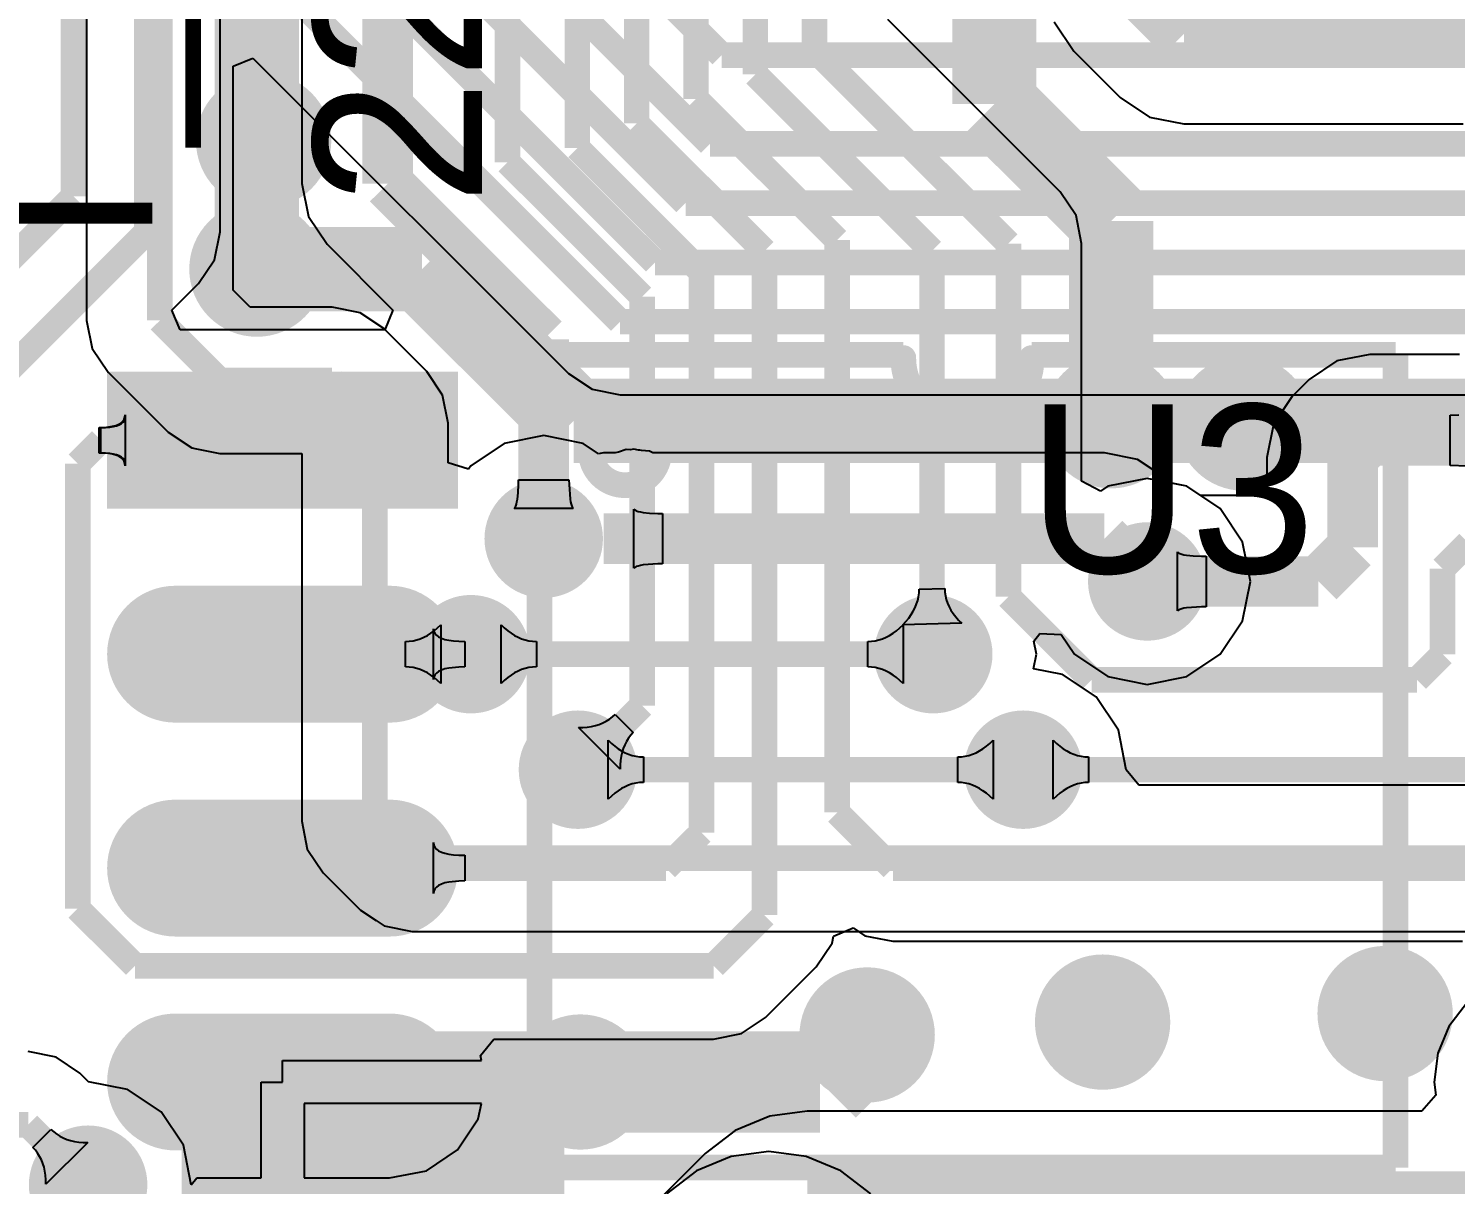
# Model space of a CAD drawing. Extents: x 72.1 to 112.7, y 45.7 to 113.8.
# Drawn here: x 87.11 to 95.58, y 72.01 to 78.87 of the extents above; entities that cross this region are included whole.
import ezdxf

# ---------------------------------------------------------------- set-up
doc = ezdxf.new("R2010")
doc.units = 0
doc.header["$MEASUREMENT"] = 0
for name, color, linetype in [('BOTTOMLAYER', 5, 'CONTINUOUS'), ('BOTTOMSOLDER', 6, 'CONTINUOUS'), ('MULTILAYER', 9, 'CONTINUOUS'), ('TOPLAYER', 1, 'CONTINUOUS'), ('TOPOVERLAY', 2, 'CONTINUOUS'), ('TOPPASTE', 8, 'CONTINUOUS'), ('TOPSOLDER', 216, 'CONTINUOUS')]:
    doc.layers.add(name, color=color, linetype=linetype)

msp = doc.modelspace()

# ---------------------------------------------------------------- linework, layer by layer
at = {"layer": 'BOTTOMLAYER'}
for p, q in [((87.457854, 80.377081), (87.457854, 77.1398)), ((88.326544, 78.649253), (88.443877, 78.697856)), ((88.443877, 78.697856), (90.316266, 76.825467)), ((88.326544, 77.319713), (88.326544, 78.649253)), ((88.427712, 77.218545), (88.326544, 77.319713)), ((87.457854, 77.1398), (87.490917, 76.973582)), ((88.914392, 77.218545), (88.427712, 77.218545)), ((89.080609, 77.185482), (88.914392, 77.218545)), ((89.221521, 77.091329), (89.080609, 77.185482)), ((89.475513, 76.837334), (89.221521, 77.091329)), ((87.490917, 76.973582), (87.58507, 76.832671)), ((87.58507, 76.832671), (87.940665, 76.477076)), ((89.475521, 76.837329), (89.475513, 76.837334)), ((89.569674, 76.696418), (89.475521, 76.837329)), ((90.316266, 76.825467), (90.457177, 76.731315)), ((90.457177, 76.731315), (90.623395, 76.698251)), ((89.602737, 76.5302), (89.569674, 76.696418)), ((90.623395, 76.698251), (98.662871, 76.698251)), ((87.940665, 76.477076), (87.940667, 76.477073)), ((87.940667, 76.477073), (87.940665, 76.477073)), ((87.940665, 76.477073), (87.940667, 76.477068)), ((87.940667, 76.477068), (87.94067, 76.477068)), ((87.94067, 76.477068), (87.940672, 76.477066)), ((87.940672, 76.477066), (87.940672, 76.477068)), ((87.940672, 76.477068), (87.940672, 76.477066)), ((87.940672, 76.477066), (87.940672, 76.477066)), ((87.940672, 76.477066), (87.940672, 76.477066)), ((87.940672, 76.477066), (87.940675, 76.477066)), ((87.940675, 76.477066), (87.940675, 76.477068)), ((87.940675, 76.477068), (88.081582, 76.382918)), ((89.602737, 76.294153), (89.602737, 76.5302)), ((88.081582, 76.382918), (88.109161, 76.377432)), ((88.109161, 76.377432), (88.247799, 76.349852)), ((89.935891, 76.409588), (89.737425, 76.276975)), ((90.17, 76.456154), (89.935891, 76.409588)), ((90.404109, 76.409588), (90.17, 76.456154)), ((90.495862, 76.34828), (90.404109, 76.409588)), ((90.704137, 76.376258), (90.682001, 76.371854)), ((90.732963, 76.370523), (90.704137, 76.376258)), ((88.247799, 76.349852), (88.247812, 76.349855)), ((88.247812, 76.349855), (88.734047, 76.349855)), ((88.734047, 76.349855), (88.734047, 74.168)), ((89.724268, 76.257285), (89.602737, 76.294153)), ((90.5256, 76.354196), (90.495862, 76.34828)), ((90.593225, 76.354196), (90.5256, 76.354196)), ((90.614289, 76.358387), (90.593225, 76.354196)), ((90.659486, 76.373454), (90.614289, 76.358387)), ((90.682001, 76.371854), (90.659486, 76.373454)), ((90.734289, 76.370696), (90.732963, 76.370523)), ((90.74041, 76.369042), (90.734289, 76.370696)), ((90.750862, 76.366964), (90.74041, 76.369042)), ((90.798376, 76.363589), (90.750862, 76.366964)), ((90.817164, 76.354196), (90.798376, 76.363589)), ((93.4974, 76.354196), (90.817164, 76.354196)), ((93.69249, 76.31539), (93.4974, 76.354196)), ((93.857879, 76.204879), (93.69249, 76.31539)), ((89.737425, 76.276975), (89.724268, 76.257285)), ((93.887719, 76.175039), (93.857879, 76.204879)), ((93.985509, 76.155588), (93.887719, 76.175039)), ((94.183975, 76.022975), (93.985509, 76.155588)), ((90.704137, 75.669399), (90.704137, 76.019401)), ((90.704137, 76.019401), (90.710261, 76.014649)), ((90.710261, 76.014649), (90.718836, 76.010399)), ((90.718836, 76.010399), (90.729859, 76.00665)), ((90.729859, 76.00665), (90.743331, 76.003399)), ((90.743331, 76.003399), (90.759255, 76.000651)), ((90.759255, 76.000651), (90.798444, 75.99665)), ((90.798444, 75.99665), (90.847433, 75.994649)), ((90.847433, 75.994649), (90.875599, 75.9944)), ((90.875599, 75.9944), (90.875599, 75.6944)), ((94.316588, 75.824509), (94.183975, 76.022975)), ((94.363154, 75.5904), (94.316588, 75.824509)), ((90.710261, 75.674151), (90.704137, 75.669399)), ((90.718836, 75.678401), (90.710261, 75.674151)), ((90.729859, 75.68215), (90.718836, 75.678401)), ((90.743331, 75.685401), (90.729859, 75.68215)), ((90.759255, 75.688149), (90.743331, 75.685401)), ((90.847433, 75.694151), (90.759255, 75.688149)), ((90.875599, 75.6944), (90.847433, 75.694151)), ((94.316588, 75.356291), (94.363154, 75.5904)), ((89.916737, 74.983599), (89.916737, 75.333601)), ((89.916737, 75.333601), (89.9363, 75.31479)), ((89.9363, 75.31479), (89.956173, 75.29796)), ((89.956173, 75.29796), (89.976358, 75.283111)), ((89.976358, 75.283111), (89.996856, 75.270241)), ((92.222744, 75.270241), (92.243242, 75.283111)), ((92.243242, 75.283111), (92.263427, 75.29796)), ((92.263427, 75.29796), (92.2833, 75.31479)), ((92.2833, 75.31479), (92.302863, 75.333601)), ((92.302863, 75.333601), (92.302863, 74.983599)), ((93.077673, 75.236431), (93.114023, 75.280721)), ((93.114023, 75.280721), (93.24087, 75.27449)), ((93.24087, 75.27449), (93.318825, 75.157825)), ((94.183975, 75.157825), (94.316588, 75.356291)), ((89.996856, 75.270241), (90.017663, 75.259352)), ((90.017663, 75.259352), (90.038781, 75.250441)), ((90.038781, 75.250441), (90.060211, 75.24351)), ((90.060211, 75.24351), (90.081951, 75.238562)), ((90.081951, 75.238562), (90.104003, 75.23559)), ((90.104003, 75.23559), (90.126368, 75.234602)), ((90.126368, 75.234602), (90.126368, 75.082598)), ((92.093232, 75.234602), (92.115597, 75.23559)), ((92.093232, 75.082598), (92.093232, 75.234602)), ((92.115597, 75.23559), (92.137649, 75.238562)), ((92.137649, 75.238562), (92.159389, 75.24351)), ((92.159389, 75.24351), (92.180819, 75.250441)), ((92.180819, 75.250441), (92.201936, 75.259352)), ((92.201936, 75.259352), (92.222744, 75.270241)), ((93.093154, 75.1586), (93.077673, 75.236431)), ((93.076004, 75.07238), (93.093154, 75.1586)), ((93.318825, 75.157825), (93.517291, 75.025212)), ((93.985509, 75.025212), (94.183975, 75.157825)), ((89.976358, 75.034089), (89.956173, 75.01924)), ((89.996856, 75.046959), (89.976358, 75.034089)), ((90.017663, 75.057848), (89.996856, 75.046959)), ((90.038781, 75.066759), (90.017663, 75.057848)), ((90.060211, 75.07369), (90.038781, 75.066759)), ((90.081951, 75.078638), (90.060211, 75.07369)), ((90.104003, 75.08161), (90.081951, 75.078638)), ((90.126368, 75.082598), (90.104003, 75.08161)), ((92.115597, 75.08161), (92.093232, 75.082598)), ((92.137649, 75.078638), (92.115597, 75.08161)), ((92.159389, 75.07369), (92.137649, 75.078638)), ((92.180819, 75.066759), (92.159389, 75.07369)), ((92.201936, 75.057848), (92.180819, 75.066759)), ((92.222744, 75.046959), (92.201936, 75.057848)), ((92.243242, 75.034089), (92.222744, 75.046959)), ((92.263427, 75.01924), (92.243242, 75.034089)), ((93.248909, 75.037988), (93.076004, 75.07238)), ((93.447375, 74.905375), (93.248909, 75.037988)), ((93.517291, 75.025212), (93.7514, 74.978646)), ((93.7514, 74.978646), (93.985509, 75.025212)), ((89.9363, 75.00241), (89.916737, 74.983599)), ((89.956173, 75.01924), (89.9363, 75.00241)), ((92.2833, 75.00241), (92.263427, 75.01924)), ((92.302863, 74.983599), (92.2833, 75.00241)), ((93.579988, 74.706909), (93.447375, 74.905375)), ((93.626554, 74.472803), (93.579988, 74.706909)), ((90.551737, 74.297799), (90.551737, 74.647801)), ((90.551737, 74.647801), (90.5713, 74.62899)), ((90.5713, 74.62899), (90.591173, 74.61216)), ((90.591173, 74.61216), (90.611358, 74.597311)), ((90.611358, 74.597311), (90.631856, 74.584441)), ((92.756144, 74.584441), (92.776642, 74.597311)), ((92.776642, 74.597311), (92.796827, 74.61216)), ((92.796827, 74.61216), (92.8167, 74.62899)), ((92.8167, 74.62899), (92.836263, 74.647801)), ((92.836263, 74.647801), (92.836263, 74.297799)), ((90.631856, 74.584441), (90.652663, 74.573552)), ((90.652663, 74.573552), (90.673781, 74.564641)), ((90.673781, 74.564641), (90.695211, 74.55771)), ((90.695211, 74.55771), (90.716951, 74.552762)), ((90.716951, 74.552762), (90.739003, 74.54979)), ((90.739003, 74.54979), (90.761368, 74.548802)), ((90.761368, 74.548802), (90.761368, 74.396798)), ((92.626632, 74.548802), (92.648997, 74.54979)), ((92.626632, 74.396798), (92.626632, 74.548802)), ((92.648997, 74.54979), (92.671049, 74.552762)), ((92.671049, 74.552762), (92.692789, 74.55771)), ((92.692789, 74.55771), (92.714219, 74.564641)), ((92.714219, 74.564641), (92.735336, 74.573552)), ((92.735336, 74.573552), (92.756144, 74.584441)), ((93.701776, 74.381144), (93.626554, 74.472803)), ((90.611358, 74.348289), (90.591173, 74.33344)), ((90.631856, 74.361159), (90.611358, 74.348289)), ((90.652663, 74.372048), (90.631856, 74.361159)), ((90.673781, 74.380959), (90.652663, 74.372048)), ((90.695211, 74.38789), (90.673781, 74.380959)), ((90.716951, 74.392838), (90.695211, 74.38789)), ((90.739003, 74.39581), (90.716951, 74.392838)), ((90.761368, 74.396798), (90.739003, 74.39581)), ((92.648997, 74.39581), (92.626632, 74.396798)), ((92.671049, 74.392838), (92.648997, 74.39581)), ((92.692789, 74.38789), (92.671049, 74.392838)), ((92.714219, 74.380959), (92.692789, 74.38789)), ((92.735336, 74.372048), (92.714219, 74.380959)), ((92.756144, 74.361159), (92.735336, 74.372048)), ((92.776642, 74.348289), (92.756144, 74.361159)), ((92.796827, 74.33344), (92.776642, 74.348289)), ((99.950941, 74.381144), (93.701776, 74.381144)), ((90.5713, 74.31661), (90.551737, 74.297799)), ((90.591173, 74.33344), (90.5713, 74.31661)), ((92.8167, 74.31661), (92.796827, 74.33344)), ((92.836263, 74.297799), (92.8167, 74.31661)), ((88.734047, 74.168), (88.76711, 74.001782)), ((88.76711, 74.001782), (88.86126, 73.860873)), ((88.86126, 73.860873), (88.861257, 73.860871)), ((88.861257, 73.860871), (88.861262, 73.860866)), ((88.861262, 73.860866), (88.861262, 73.860866)), ((88.861262, 73.860866), (88.861265, 73.860866)), ((88.861265, 73.860866), (88.861265, 73.860868)), ((88.861265, 73.860868), (88.861265, 73.860868)), ((88.861265, 73.860868), (89.082458, 73.639677)), ((89.082458, 73.639677), (89.082463, 73.63967)), ((89.082463, 73.63967), (89.176619, 73.576759)), ((89.176619, 73.576759), (89.223378, 73.545515)), ((89.223378, 73.545515), (89.389593, 73.512451)), ((89.389593, 73.512451), (89.389605, 73.512454)), ((89.389605, 73.512454), (99.77309, 73.512454)), ((87.277209, 72.765882), (87.110992, 72.798945)), ((87.418121, 72.671729), (87.277209, 72.765882)), ((87.469718, 72.620132), (87.418121, 72.671729)), ((87.700701, 72.574188), (87.469718, 72.620132)), ((87.899166, 72.441575), (87.700701, 72.574188)), ((88.03178, 72.243109), (87.899166, 72.441575)), ((87.138375, 72.229736), (87.245855, 72.337216)), ((87.245855, 72.337216), (87.262371, 72.322103)), ((87.262371, 72.322103), (87.280064, 72.308611)), ((87.153488, 72.213221), (87.138375, 72.229736)), ((87.464092, 72.258987), (87.216605, 72.011499)), ((87.280064, 72.308611), (87.298936, 72.296736)), ((87.298936, 72.296736), (87.31899, 72.286485)), ((87.31899, 72.286485), (87.340224, 72.277851)), ((87.340224, 72.277851), (87.362637, 72.270838)), ((87.362637, 72.270838), (87.386231, 72.265446)), ((87.386231, 72.265446), (87.411004, 72.261672)), ((87.411004, 72.261672), (87.436957, 72.25952)), ((87.436957, 72.25952), (87.464092, 72.258987)), ((88.078346, 72.009), (88.03178, 72.243109)), ((87.166981, 72.195527), (87.153488, 72.213221)), ((87.178855, 72.176655), (87.166981, 72.195527)), ((87.189107, 72.156602), (87.178855, 72.176655)), ((87.19774, 72.135368), (87.189107, 72.156602)), ((91.283297, 72.176719), (91.076523, 72.091072)), ((91.505192, 72.205934), (91.283297, 72.176719)), ((91.727086, 72.176719), (91.505192, 72.205934)), ((91.93386, 72.091072), (91.727086, 72.176719)), ((87.204753, 72.112955), (87.19774, 72.135368)), ((87.210146, 72.089361), (87.204753, 72.112955)), ((87.21392, 72.064588), (87.210146, 72.089361)), ((87.216071, 72.038634), (87.21392, 72.064588)), ((91.076523, 72.091072), (90.898965, 71.954827)), ((92.111419, 71.954827), (91.93386, 72.091072)), ((87.216605, 72.011499), (87.216071, 72.038634))]:
    msp.add_line(p, q, dxfattribs=at)
for points, const_width in [([(87.892199, 77.1398), (87.892199, 80.556992)], 0.152001), ([(90.017595, 79.922797), (91.225792, 78.7146)], 0.152001), ([(89.244592, 79.6036), (91.011593, 77.836598)], 0.152001), ([(89.662, 79.683994), (91.157395, 78.188599)], 0.152001), ([(88.892591, 79.422201), (90.830194, 77.484597)], 0.152001), ([(88.54059, 79.215402), (90.623395, 77.132597)], 0.152001), ([(91.225792, 78.7146), (98.007592, 78.7146)], 0.152001), ([(91.157395, 78.188599), (98.225468, 78.188599)], 0.152001), ([(91.011593, 77.836598), (98.371269, 77.836598)], 0.152001), ([(88.4682, 77.4446), (89.447792, 77.4446)], 0.499999), ([(89.447792, 77.4446), (90.347993, 76.544399)], 0.499999), ([(90.830194, 77.484597), (98.51707, 77.484597)], 0.152001), ([(87.892199, 77.1398), (88.247799, 76.7842)], 0.152001), ([(90.623395, 77.132597), (98.662871, 77.132597)], 0.152001), ([(88.247799, 76.7842), (88.914392, 76.7842)], 0.152001), ([(88.914392, 76.7842), (89.168392, 76.5302)], 0.152001), ([(90.347993, 76.544399), (98.96159, 76.544399)], 0.499999), ([(89.168392, 74.168), (89.168392, 76.5302)], 0.152001), ([(90.5256, 75.8444), (93.4974, 75.8444)], 0.299999), ([(93.4974, 75.8444), (93.7514, 75.5904)], 0.299999), ([(89.7382, 75.1586), (92.4814, 75.1586)], 0.152001), ([(90.3732, 74.4728), (93.0148, 74.4728)], 0.152001), ([(89.168392, 74.168), (89.389593, 73.946799)], 0.152001), ([(89.389593, 73.946799), (100.369792, 73.946799)], 0.152001), ([(82.43918, 72.3646), (87.110992, 72.3646)], 0.152001), ([(87.110992, 72.3646), (87.466592, 72.009)], 0.152001)]:
    msp.add_lwpolyline(points, dxfattribs=dict(at, const_width=const_width))
for points, const_width in [([(88.357992, 78.2066, 1), (88.657991, 78.2066, 1)], 0.299999), ([(88.3182, 77.4446, 1), (88.6182, 77.4446, 1)], 0.299999), ([(93.387192, 76.544399, 1), (93.687191, 76.544399, 1)], 0.299999), ([(94.174592, 76.5302, 1), (94.474591, 76.5302, 1)], 0.299999), ([(90.045002, 75.8444, 1), (90.294998, 75.8444, 1)], 0.249999), ([(93.626402, 75.5904, 1), (93.876398, 75.5904, 1)], 0.249999), ([(89.613202, 75.1586, 1), (89.863198, 75.1586, 1)], 0.249999), ([(92.356402, 75.1586, 1), (92.606398, 75.1586, 1)], 0.249999), ([(90.248202, 74.4728, 1), (90.498198, 74.4728, 1)], 0.249999), ([(92.889802, 74.4728, 1), (93.139798, 74.4728, 1)], 0.249999), ([(93.336392, 72.9742, 1), (93.636391, 72.9742, 1)], 0.299999), ([(95.012792, 73.025, 1), (95.312791, 73.025, 1)], 0.299999), ([(91.939392, 72.898, 1), (92.239391, 72.898, 1)], 0.299999), ([(90.237592, 72.6186, 1), (90.537591, 72.6186, 1)], 0.299999), ([(87.341593, 72.009, 1), (87.59159, 72.009, 1)], 0.249999)]:
    msp.add_lwpolyline(points, format="xyb", close=True, dxfattribs=dict(at, const_width=const_width))
at = {"layer": 'BOTTOMSOLDER'}
for points, const_width in [([(88.307192, 78.2066, 1), (88.708791, 78.2066, 1)], 0.401599), ([(88.2674, 77.4446, 1), (88.669, 77.4446, 1)], 0.401599), ([(93.336392, 76.544399, 1), (93.737991, 76.544399, 1)], 0.401599), ([(94.123792, 76.5302, 1), (94.525391, 76.5302, 1)], 0.401599), ([(89.994202, 75.8444, 1), (90.345798, 75.8444, 1)], 0.351599), ([(93.575602, 75.5904, 1), (93.927198, 75.5904, 1)], 0.351599), ([(89.562402, 75.1586, 1), (89.913998, 75.1586, 1)], 0.351599), ([(92.305602, 75.1586, 1), (92.657198, 75.1586, 1)], 0.351599), ([(90.197402, 74.4728, 1), (90.548998, 74.4728, 1)], 0.351599), ([(92.839002, 74.4728, 1), (93.190598, 74.4728, 1)], 0.351599), ([(94.961992, 73.025, 1), (95.363591, 73.025, 1)], 0.401599), ([(93.285592, 72.9742, 1), (93.687191, 72.9742, 1)], 0.401599), ([(91.888592, 72.898, 1), (92.290191, 72.898, 1)], 0.401599), ([(90.186792, 72.6186, 1), (90.588391, 72.6186, 1)], 0.401599), ([(87.290793, 72.009, 1), (87.64239, 72.009, 1)], 0.351599)]:
    msp.add_lwpolyline(points, format="xyb", close=True, dxfattribs=dict(at, const_width=const_width))
at = {"layer": 'MULTILAYER'}
for points, const_width in [([(88.357992, 78.2066, 1), (88.657991, 78.2066, 1)], 0.299999), ([(88.3182, 77.4446, 1), (88.6182, 77.4446, 1)], 0.299999), ([(93.387192, 76.544399, 1), (93.687191, 76.544399, 1)], 0.299999), ([(94.174592, 76.5302, 1), (94.474591, 76.5302, 1)], 0.299999), ([(90.045002, 75.8444, 1), (90.294998, 75.8444, 1)], 0.249999), ([(93.626402, 75.5904, 1), (93.876398, 75.5904, 1)], 0.249999), ([(89.613202, 75.1586, 1), (89.863198, 75.1586, 1)], 0.249999), ([(92.356402, 75.1586, 1), (92.606398, 75.1586, 1)], 0.249999), ([(90.248202, 74.4728, 1), (90.498198, 74.4728, 1)], 0.249999), ([(92.889802, 74.4728, 1), (93.139798, 74.4728, 1)], 0.249999), ([(93.336392, 72.9742, 1), (93.636391, 72.9742, 1)], 0.299999), ([(95.012792, 73.025, 1), (95.312791, 73.025, 1)], 0.299999), ([(91.939392, 72.898, 1), (92.239391, 72.898, 1)], 0.299999), ([(90.237592, 72.6186, 1), (90.537591, 72.6186, 1)], 0.299999), ([(87.341593, 72.009, 1), (87.59159, 72.009, 1)], 0.249999)]:
    msp.add_lwpolyline(points, format="xyb", close=True, dxfattribs=dict(at, const_width=const_width))
at = {"layer": 'TOPLAYER'}
for p, q in [((88.249544, 77.666207), (88.249544, 84.377624)), ((88.734796, 83.427992), (88.734796, 77.9526)), ((93.234713, 77.903944), (92.211944, 78.926715)), ((93.199265, 78.911948), (93.3153, 78.738291)), ((93.3153, 78.738291), (93.590491, 78.463099)), ((93.590491, 78.463099), (93.764148, 78.347065)), ((93.764148, 78.347065), (93.968992, 78.306318)), ((93.968992, 78.306318), (95.625117, 78.306318)), ((88.734796, 77.9526), (88.773602, 77.75751)), ((93.234721, 77.903939), (93.234713, 77.903944)), ((93.328874, 77.763027), (93.234721, 77.903939)), ((88.773602, 77.75751), (88.884112, 77.592121)), ((93.361937, 77.596809), (93.328874, 77.763027)), ((88.216481, 77.49999), (88.249544, 77.666207)), ((88.884112, 77.592121), (89.275501, 77.200732)), ((93.361937, 76.18649), (93.361937, 77.596809)), ((88.122328, 77.359078), (88.216481, 77.49999)), ((87.963982, 77.200732), (88.122328, 77.359078)), ((88.012585, 77.083399), (87.963982, 77.200732)), ((89.275501, 77.200732), (89.226898, 77.083399)), ((89.226898, 77.083399), (88.012585, 77.083399)), ((94.87711, 76.89959), (94.711721, 76.789082)), ((95.0722, 76.938396), (94.87711, 76.89959)), ((95.603179, 76.938396), (95.0722, 76.938396)), ((94.711721, 76.789082), (94.610121, 76.687479)), ((94.610121, 76.687479), (94.49961, 76.52209)), ((87.672941, 76.541841), (87.680693, 76.55324)), ((87.673927, 76.536479), (87.681133, 76.546238)), ((87.680693, 76.55324), (87.685347, 76.566161)), ((87.681133, 76.546238), (87.685456, 76.557297)), ((87.685347, 76.566161), (87.686896, 76.580601)), ((87.685456, 76.557297), (87.686896, 76.569656)), ((87.686896, 76.580601), (87.686896, 76.276599)), ((87.686896, 76.569656), (87.686896, 76.287544)), ((95.549121, 76.5786), (95.600815, 76.579735)), ((95.549121, 76.2786), (95.549121, 76.5786)), ((87.531847, 76.504602), (87.561306, 76.505361)), ((87.531847, 76.352598), (87.531847, 76.504602)), ((87.542792, 76.504602), (87.57017, 76.505252)), ((87.542792, 76.352598), (87.542792, 76.504602)), ((87.561306, 76.505361), (87.587663, 76.50764)), ((87.57017, 76.505252), (87.594669, 76.507203)), ((87.587663, 76.50764), (87.610922, 76.51144)), ((87.594669, 76.507203), (87.616284, 76.510457)), ((87.610922, 76.51144), (87.631079, 76.516761)), ((87.616284, 76.510457), (87.635019, 76.515011)), ((87.631079, 76.516761), (87.648133, 76.523601)), ((87.635019, 76.515011), (87.650869, 76.520865)), ((87.648133, 76.523601), (87.662088, 76.53196)), ((87.650869, 76.520865), (87.66384, 76.528021)), ((87.662088, 76.53196), (87.672941, 76.541841)), ((87.66384, 76.528021), (87.673927, 76.536479)), ((94.49961, 76.52209), (94.460804, 76.327)), ((87.561306, 76.351839), (87.531847, 76.352598)), ((87.57017, 76.351948), (87.542792, 76.352598)), ((87.587663, 76.34956), (87.561306, 76.351839)), ((87.594669, 76.349997), (87.57017, 76.351948)), ((87.610922, 76.34576), (87.587663, 76.34956)), ((87.616284, 76.346743), (87.594669, 76.349997)), ((87.631079, 76.340439), (87.610922, 76.34576)), ((87.635019, 76.342189), (87.616284, 76.346743)), ((87.648133, 76.333599), (87.631079, 76.340439)), ((87.650869, 76.336334), (87.635019, 76.342189)), ((87.662088, 76.32524), (87.648133, 76.333599)), ((87.66384, 76.329179), (87.650869, 76.336334)), ((87.672941, 76.315359), (87.662088, 76.32524)), ((87.673927, 76.320721), (87.66384, 76.329179)), ((87.680693, 76.30396), (87.672941, 76.315359)), ((87.681133, 76.310965), (87.673927, 76.320721)), ((87.685347, 76.291039), (87.680693, 76.30396)), ((87.685456, 76.299903), (87.681133, 76.310965)), ((87.686896, 76.276599), (87.685347, 76.291039)), ((87.686896, 76.287544), (87.685456, 76.299903)), ((94.460804, 76.327), (94.460804, 76.100196)), ((95.650182, 76.274056), (95.549121, 76.2786)), ((90.01775, 76.117244), (90.019751, 76.166233)), ((90.019751, 76.166233), (90.02, 76.194399)), ((90.02, 76.194399), (90.32, 76.194399)), ((90.32, 76.194399), (90.320249, 76.166233)), ((90.320249, 76.166233), (90.326251, 76.078055)), ((93.473943, 76.126622), (93.361937, 76.18649)), ((93.517291, 76.155588), (93.473943, 76.126622)), ((93.7514, 76.202154), (93.517291, 76.155588)), ((93.985509, 76.155588), (93.7514, 76.202154)), ((94.068407, 76.100196), (93.985509, 76.155588)), ((89.999751, 76.029061), (90.004001, 76.037636)), ((90.004001, 76.037636), (90.00775, 76.048659)), ((90.00775, 76.048659), (90.011001, 76.062131)), ((90.011001, 76.062131), (90.013749, 76.078055)), ((90.013749, 76.078055), (90.01775, 76.117244)), ((90.326251, 76.078055), (90.328999, 76.062131)), ((90.328999, 76.062131), (90.33225, 76.048659)), ((90.33225, 76.048659), (90.335999, 76.037636)), ((90.335999, 76.037636), (90.340249, 76.029061)), ((94.460804, 76.100196), (94.068407, 76.100196)), ((89.994999, 76.022937), (89.999751, 76.029061)), ((90.345001, 76.022937), (89.994999, 76.022937)), ((90.340249, 76.029061), (90.345001, 76.022937)), ((93.929937, 75.415399), (93.929937, 75.765401)), ((93.929937, 75.765401), (93.936061, 75.760649)), ((93.936061, 75.760649), (93.944636, 75.756399)), ((93.944636, 75.756399), (93.955659, 75.75265)), ((93.955659, 75.75265), (93.969131, 75.749399)), ((93.969131, 75.749399), (93.985055, 75.746651)), ((93.985055, 75.746651), (94.024244, 75.74265)), ((94.024244, 75.74265), (94.073233, 75.740649)), ((94.073233, 75.740649), (94.101399, 75.7404)), ((94.101399, 75.7404), (94.101399, 75.4404)), ((92.397021, 75.522041), (92.397991, 75.544274)), ((92.397991, 75.544274), (92.54999, 75.549006)), ((92.54999, 75.549006), (92.551001, 75.526522)), ((92.37379, 75.435313), (92.382503, 75.456664)), ((92.382503, 75.456664), (92.389277, 75.478236)), ((92.389277, 75.478236), (92.394118, 75.500027)), ((92.394118, 75.500027), (92.397021, 75.522041)), ((92.551001, 75.526522), (92.554034, 75.504436)), ((92.554034, 75.504436), (92.559086, 75.482755)), ((92.559086, 75.482755), (92.566157, 75.461477)), ((92.566157, 75.461477), (92.57525, 75.440598)), ((92.319579, 75.352118), (92.336036, 75.372585)), ((92.336036, 75.372585), (92.350557, 75.393273)), ((92.350557, 75.393273), (92.36314, 75.414182)), ((92.36314, 75.414182), (92.37379, 75.435313)), ((92.57525, 75.440598), (92.586365, 75.420123)), ((92.586365, 75.420123), (92.5995, 75.40005)), ((92.5995, 75.40005), (92.614656, 75.38038)), ((92.614656, 75.38038), (92.631834, 75.361112)), ((92.631834, 75.361112), (92.651031, 75.342245)), ((93.936061, 75.420151), (93.929937, 75.415399)), ((93.944636, 75.424401), (93.936061, 75.420151)), ((93.955659, 75.42815), (93.944636, 75.424401)), ((93.969131, 75.431401), (93.955659, 75.42815)), ((93.985055, 75.434149), (93.969131, 75.431401)), ((94.073233, 75.440151), (93.985055, 75.434149)), ((94.101399, 75.4404), (94.073233, 75.440151)), ((89.479544, 75.270241), (89.500042, 75.283111)), ((89.500042, 75.283111), (89.520227, 75.29796)), ((89.51676, 75.008278), (89.516361, 75.309611)), ((89.516361, 75.309611), (89.518236, 75.295359)), ((89.518236, 75.295359), (89.523816, 75.282608)), ((89.520227, 75.29796), (89.5401, 75.31479)), ((89.523816, 75.282608), (89.533108, 75.271356)), ((89.5401, 75.31479), (89.559663, 75.333601)), ((89.559663, 75.333601), (89.559663, 74.983599)), ((92.301187, 75.331871), (92.319579, 75.352118)), ((92.651031, 75.342245), (92.301187, 75.331871)), ((89.350032, 75.234602), (89.372397, 75.23559)), ((89.350032, 75.082598), (89.350032, 75.234602)), ((89.372397, 75.23559), (89.394449, 75.238562)), ((89.394449, 75.238562), (89.416189, 75.24351)), ((89.416189, 75.24351), (89.437619, 75.250441)), ((89.437619, 75.250441), (89.458737, 75.259352)), ((89.458737, 75.259352), (89.479544, 75.270241)), ((89.533108, 75.271356), (89.546105, 75.261605)), ((89.546105, 75.261605), (89.562808, 75.253352)), ((89.562808, 75.253352), (89.583222, 75.246603)), ((89.583222, 75.246603), (89.607342, 75.241351)), ((89.607342, 75.241351), (89.63517, 75.237602)), ((89.63517, 75.237602), (89.666707, 75.235351)), ((89.666707, 75.235351), (89.701952, 75.234602)), ((89.701952, 75.234602), (89.701952, 75.082598)), ((89.372397, 75.08161), (89.350032, 75.082598)), ((89.394449, 75.078638), (89.372397, 75.08161)), ((89.416189, 75.07369), (89.394449, 75.078638)), ((89.437619, 75.066759), (89.416189, 75.07369)), ((89.458737, 75.057848), (89.437619, 75.066759)), ((89.479544, 75.046959), (89.458737, 75.057848)), ((89.500042, 75.034089), (89.479544, 75.046959)), ((89.520227, 75.01924), (89.500042, 75.034089)), ((89.518594, 75.0224), (89.51676, 75.008278)), ((89.524136, 75.035034), (89.518594, 75.0224)), ((89.533387, 75.046182), (89.524136, 75.035034)), ((89.546344, 75.055844), (89.533387, 75.046182)), ((89.563009, 75.064018), (89.546344, 75.055844)), ((89.583382, 75.070708), (89.563009, 75.064018)), ((89.607464, 75.07591), (89.583382, 75.070708)), ((89.666747, 75.081856), (89.607464, 75.07591)), ((89.701952, 75.082598), (89.666747, 75.081856)), ((89.5401, 75.00241), (89.520227, 75.01924)), ((89.559663, 74.983599), (89.5401, 75.00241)), ((90.540855, 74.760536), (90.559727, 74.772411)), ((90.559727, 74.772411), (90.577421, 74.785903)), ((90.577421, 74.785903), (90.593936, 74.801016)), ((90.593936, 74.801016), (90.701416, 74.693536)), ((90.375699, 74.722787), (90.402834, 74.72332)), ((90.623187, 74.475299), (90.375699, 74.722787)), ((90.402834, 74.72332), (90.428788, 74.725472)), ((90.428788, 74.725472), (90.453561, 74.729246)), ((90.453561, 74.729246), (90.477155, 74.734638)), ((90.477155, 74.734638), (90.499568, 74.741651)), ((90.499568, 74.741651), (90.520802, 74.750285)), ((90.520802, 74.750285), (90.540855, 74.760536)), ((90.701416, 74.693536), (90.686303, 74.677021)), ((90.642051, 74.599168), (90.635038, 74.576755)), ((90.650685, 74.620402), (90.642051, 74.599168)), ((90.660936, 74.640455), (90.650685, 74.620402)), ((90.672811, 74.659327), (90.660936, 74.640455)), ((90.686303, 74.677021), (90.672811, 74.659327)), ((93.193337, 74.297799), (93.193337, 74.647801)), ((93.193337, 74.647801), (93.2129, 74.62899)), ((93.2129, 74.62899), (93.232773, 74.61216)), ((93.232773, 74.61216), (93.252958, 74.597311)), ((93.252958, 74.597311), (93.273456, 74.584441)), ((90.625872, 74.528388), (90.62372, 74.502434)), ((90.629646, 74.553161), (90.625872, 74.528388)), ((90.635038, 74.576755), (90.629646, 74.553161)), ((93.273456, 74.584441), (93.294263, 74.573552)), ((93.294263, 74.573552), (93.315381, 74.564641)), ((93.315381, 74.564641), (93.336811, 74.55771)), ((93.336811, 74.55771), (93.358551, 74.552762)), ((93.358551, 74.552762), (93.380603, 74.54979)), ((93.380603, 74.54979), (93.402968, 74.548802)), ((93.402968, 74.548802), (93.402968, 74.396798)), ((90.62372, 74.502434), (90.623187, 74.475299)), ((93.252958, 74.348289), (93.232773, 74.33344)), ((93.273456, 74.361159), (93.252958, 74.348289)), ((93.294263, 74.372048), (93.273456, 74.361159)), ((93.315381, 74.380959), (93.294263, 74.372048)), ((93.336811, 74.38789), (93.315381, 74.380959)), ((93.358551, 74.392838), (93.336811, 74.38789)), ((93.380603, 74.39581), (93.358551, 74.392838)), ((93.402968, 74.396798), (93.380603, 74.39581)), ((93.2129, 74.31661), (93.193337, 74.297799)), ((93.232773, 74.33344), (93.2129, 74.31661)), ((89.51676, 73.738278), (89.516361, 74.039611)), ((89.516361, 74.039611), (89.518236, 74.025359)), ((89.518236, 74.025359), (89.523816, 74.012608)), ((89.523816, 74.012608), (89.533108, 74.001356)), ((89.533108, 74.001356), (89.546105, 73.991605)), ((89.546105, 73.991605), (89.562808, 73.983352)), ((89.562808, 73.983352), (89.583222, 73.976603)), ((89.583222, 73.976603), (89.607342, 73.971351)), ((89.607342, 73.971351), (89.63517, 73.967602)), ((89.63517, 73.967602), (89.666707, 73.965351)), ((89.666707, 73.965351), (89.701952, 73.964602)), ((89.701952, 73.964602), (89.701952, 73.812598)), ((89.518594, 73.7524), (89.51676, 73.738278)), ((89.524136, 73.765034), (89.518594, 73.7524)), ((89.533387, 73.776182), (89.524136, 73.765034)), ((89.546344, 73.785844), (89.533387, 73.776182)), ((89.563009, 73.794018), (89.546344, 73.785844)), ((89.583382, 73.800708), (89.563009, 73.794018)), ((89.607464, 73.80591), (89.583382, 73.800708)), ((89.666747, 73.811856), (89.607464, 73.80591)), ((89.701952, 73.812598), (89.666747, 73.811856)), ((91.889377, 73.484727), (92.006712, 73.53333)), ((92.006712, 73.53333), (92.075577, 73.487316)), ((91.786921, 73.302071), (91.881074, 73.442982)), ((91.881074, 73.442982), (91.889377, 73.484727)), ((92.075577, 73.487316), (92.241792, 73.454252)), ((92.241792, 73.454252), (92.241804, 73.454255)), ((92.241804, 73.454255), (95.621526, 73.454255)), ((91.485519, 73.000669), (91.786913, 73.302066)), ((91.786913, 73.302066), (91.786921, 73.302071)), ((95.646591, 73.085609), (95.541633, 72.948825)), ((91.344608, 72.906517), (91.485519, 73.000669)), ((91.17839, 72.873453), (91.344608, 72.906517)), ((95.541633, 72.948825), (95.475654, 72.789537)), ((89.794182, 72.77528), (89.87475, 72.873453)), ((89.87475, 72.873453), (91.17839, 72.873453)), ((88.6206, 72.6186), (88.6206, 72.7456)), ((88.6206, 72.7456), (89.800085, 72.7456)), ((89.800085, 72.7456), (89.794182, 72.77528)), ((95.475654, 72.789537), (95.453149, 72.6186)), ((88.4936, 72.048853), (88.4936, 72.6186)), ((88.4936, 72.6186), (88.6206, 72.6186)), ((95.453149, 72.6186), (95.463467, 72.540231)), ((89.800085, 72.4916), (88.7476, 72.4916)), ((88.7476, 72.4916), (88.7476, 72.048853)), ((89.781977, 72.400566), (89.800085, 72.4916)), ((95.463467, 72.540231), (95.379728, 72.444745)), ((89.658472, 72.215728), (89.781977, 72.400566)), ((91.511897, 72.415532), (91.305123, 72.329883)), ((91.733792, 72.444745), (91.511897, 72.415532)), ((95.379728, 72.444745), (91.733792, 72.444745)), ((91.305123, 72.329883), (91.127565, 72.193638)), ((89.473634, 72.092223), (89.658472, 72.215728)), ((91.127565, 72.193638), (90.693537, 71.75961)), ((89.2556, 72.048853), (89.473634, 72.092223)), ((88.078346, 72.008997), (88.111053, 72.048853)), ((88.111053, 72.048853), (88.4936, 72.048853)), ((88.7476, 72.048853), (89.2556, 72.048853))]:
    msp.add_line(p, q, dxfattribs=at)
for points, const_width in [([(87.379599, 77.8764), (87.379599, 87.481199)], 0.152001), ([(87.815199, 77.666207), (87.815199, 87.301588)], 0.152001), ([(88.4682, 77.4446), (88.4682, 83.787803)], 0.499999), ([(89.244592, 77.9526), (89.244592, 83.427992)], 0.299999), ([(89.955792, 78.0796), (89.955792, 83.224792)], 0.152001), ([(90.369596, 78.163598), (90.369596, 83.140794)], 0.152001), ([(90.721597, 78.309399), (90.721597, 82.994993)], 0.152001), ([(91.073597, 78.4552), (91.073597, 82.849192)], 0.152001), ([(91.425598, 78.601001), (91.425598, 82.703391)], 0.152001), ([(91.777599, 78.746802), (91.777599, 82.55759)], 0.152001), ([(92.8438, 78.424474), (92.8438, 79.781397)], 0.499999), ([(93.6938, 79.116791), (93.968992, 78.8416)], 0.349999), ([(93.968992, 78.8416), (96.058799, 78.8416)], 0.349999), ([(91.777599, 78.746802), (92.927592, 77.596809)], 0.152001), ([(91.425598, 78.601001), (92.473991, 77.552608)], 0.152001), ([(92.8438, 78.424474), (93.537192, 77.731082)], 0.499999), ([(91.073597, 78.4552), (91.911592, 77.617206)], 0.152001), ([(90.721597, 78.309399), (91.479792, 77.551204)], 0.152001), ([(90.369596, 78.163598), (91.106201, 77.426993)], 0.152001), ([(89.955792, 78.0796), (90.7542, 77.281192)], 0.152001), ([(89.244592, 77.9526), (90.17, 77.027192)], 0.299999), ([(86.374392, 76.871192), (87.379599, 77.8764)], 0.152001), ([(93.537192, 76.5048), (93.537192, 77.731082)], 0.499999), ([(86.900393, 76.751401), (87.815199, 77.666207)], 0.152001), ([(91.911592, 74.2188), (91.911592, 77.617206)], 0.152001), ([(92.927592, 75.499808), (92.927592, 77.596809)], 0.152001), ([(91.479792, 73.6092), (91.479792, 77.551204)], 0.152001), ([(92.473991, 75.166009), (92.473991, 77.552608)], 0.152001), ([(91.106201, 74.099209), (91.106201, 77.426993)], 0.152001), ([(90.7542, 74.8538), (90.7542, 77.281192)], 0.152001), ([(90.17, 75.8444), (90.17, 77.027192)], 0.299999), ([(94.9706, 76.327), (95.0722, 76.4286)], 0.299999), ([(95.0722, 76.4286), (96.7486, 76.4286)], 0.299999), ([(87.404799, 76.290607), (87.542792, 76.4286)], 0.152001), ([(87.542792, 76.4286), (88.6206, 76.4286)], 0.152001), ([(94.9706, 75.7936), (94.9706, 76.327)], 0.299999), ([(87.404799, 73.648026), (87.404799, 76.290607)], 0.152001), ([(94.7674, 75.5904), (94.9706, 75.7936)], 0.299999), ([(95.504, 75.6666), (95.6564, 75.819)], 0.152001), ([(93.7514, 75.5904), (94.7674, 75.5904)], 0.299999), ([(95.504, 75.1586), (95.504, 75.6666)], 0.152001), ([(92.927592, 75.499808), (93.4212, 75.0062)], 0.152001), ([(89.2556, 75.1586), (87.9856, 75.1586)], 0.6096), ([(88.6206, 75.1586), (89.7382, 75.1586)], 0.152001), ([(95.3516, 75.0062), (95.504, 75.1586)], 0.152001), ([(93.4212, 75.0062), (95.3516, 75.0062)], 0.152001), ([(90.3732, 74.4728), (90.7542, 74.8538)], 0.152001), ([(93.0148, 74.4728), (96.5454, 74.4728)], 0.152001), ([(91.911592, 74.2188), (92.241792, 73.8886)], 0.152001), ([(89.2556, 73.8886), (87.9856, 73.8886)], 0.6096), ([(90.895592, 73.8886), (91.106201, 74.099209)], 0.152001), ([(88.6206, 73.8886), (90.895592, 73.8886)], 0.152001), ([(92.241792, 73.8886), (96.7486, 73.8886)], 0.152001), ([(87.404799, 73.648026), (87.745026, 73.307799)], 0.152001), ([(91.17839, 73.307799), (91.479792, 73.6092)], 0.152001), ([(87.745026, 73.307799), (91.17839, 73.307799)], 0.152001), ([(91.809992, 72.6186), (92.089392, 72.898)], 0.599999), ([(89.2556, 72.6186), (87.9856, 72.6186)], 0.6096), ([(88.6206, 72.6186), (91.809992, 72.6186)], 0.599999), ([(87.466592, 69.8246), (87.466592, 72.009)], 0.152001), ([(91.098792, 70.952411), (91.733792, 71.587411)], 1.000001), ([(91.733792, 71.587411), (97.844981, 71.587411)], 1.000001)]:
    msp.add_lwpolyline(points, dxfattribs=dict(at, const_width=const_width))
for points, const_width in [([(88.357992, 78.2066, 1), (88.657991, 78.2066, 1)], 0.299999), ([(88.3182, 77.4446, 1), (88.6182, 77.4446, 1)], 0.299999), ([(93.387192, 76.544399, 1), (93.687191, 76.544399, 1)], 0.299999), ([(94.174592, 76.5302, 1), (94.474591, 76.5302, 1)], 0.299999), ([(90.045002, 75.8444, 1), (90.294998, 75.8444, 1)], 0.249999), ([(93.626402, 75.5904, 1), (93.876398, 75.5904, 1)], 0.249999), ([(87.8332, 75.1586, 1), (88.138, 75.1586, 1)], 0.3048), ([(89.1032, 75.1586, 1), (89.408, 75.1586, 1)], 0.3048), ([(89.613202, 75.1586, 1), (89.863198, 75.1586, 1)], 0.249999), ([(92.356402, 75.1586, 1), (92.606398, 75.1586, 1)], 0.249999), ([(90.248202, 74.4728, 1), (90.498198, 74.4728, 1)], 0.249999), ([(92.889802, 74.4728, 1), (93.139798, 74.4728, 1)], 0.249999), ([(87.8332, 73.8886, 1), (88.138, 73.8886, 1)], 0.3048), ([(89.1032, 73.8886, 1), (89.408, 73.8886, 1)], 0.3048), ([(93.336392, 72.9742, 1), (93.636391, 72.9742, 1)], 0.299999), ([(95.012792, 73.025, 1), (95.312791, 73.025, 1)], 0.299999), ([(91.939392, 72.898, 1), (92.239391, 72.898, 1)], 0.299999), ([(87.8332, 72.6186, 1), (88.138, 72.6186, 1)], 0.3048), ([(89.1032, 72.6186, 1), (89.408, 72.6186, 1)], 0.3048), ([(90.237592, 72.6186, 1), (90.537591, 72.6186, 1)], 0.299999), ([(87.341593, 72.009, 1), (87.59159, 72.009, 1)], 0.249999)]:
    msp.add_lwpolyline(points, format="xyb", close=True, dxfattribs=dict(at, const_width=const_width))
for points in [[(87.6808, 76.1238), (89.5604, 76.1238), (87.6808, 76.7334), (89.5604, 76.7334)], [(88.021569, 70.809599), (90.291592, 70.809599), (88.021569, 72.720197), (90.291592, 72.720197)]]:
    msp.add_solid(points, dxfattribs=at)
at = {"layer": 'TOPOVERLAY', "const_width": 0.1524}
for points in [[(90.1446, 76.9366), (92.3036, 76.9366)], [(90.1446, 72.1106), (90.1446, 76.9366)], [(92.3036, 76.91705), (92.3036, 76.9366)], [(93.0656, 76.91705), (93.0656, 76.9366)], [(93.0656, 76.9366), (95.2246, 76.9366)], [(95.2246, 72.1106), (95.2246, 76.9366)], [(90.1446, 72.1106), (95.2246, 72.1106)]]:
    msp.add_lwpolyline(points, dxfattribs=at)
msp.add_lwpolyline([(93.0656, 76.917047, -1), (92.3036, 76.917047)], format="xyb", dxfattribs=at)
at = {"layer": 'TOPOVERLAY'}
for points, const_width in [([(92.2655, 76.917047, 1), (92.3417, 76.917047, 1)], 0.0762), ([(93.0275, 76.917047, 1), (93.1037, 76.917047, 1)], 0.0762), ([(90.8558, 76.3651, 1), (90.4494, 76.3651, 1)], 0.1524), ([(90.4113, 76.3651, 1), (90.4875, 76.3651, 1)], 0.0762), ([(90.8177, 76.3651, 1), (90.8939, 76.3651, 1)], 0.0762)]:
    msp.add_lwpolyline(points, format="xyb", close=True, dxfattribs=dict(at, const_width=const_width))
at = {"layer": 'TOPPASTE', "const_width": 0.6096}
for points in [[(89.2556, 75.1586), (87.9856, 75.1586)], [(89.2556, 73.8886), (87.9856, 73.8886)], [(89.2556, 72.6186), (87.9856, 72.6186)]]:
    msp.add_lwpolyline(points, dxfattribs=at)
at = {"layer": 'TOPPASTE', "const_width": 0.3048}
for points in [[(87.8332, 75.1586, 1), (88.138, 75.1586, 1)], [(89.1032, 75.1586, 1), (89.408, 75.1586, 1)], [(87.8332, 73.8886, 1), (88.138, 73.8886, 1)], [(89.1032, 73.8886, 1), (89.408, 73.8886, 1)], [(87.8332, 72.6186, 1), (88.138, 72.6186, 1)], [(89.1032, 72.6186, 1), (89.408, 72.6186, 1)]]:
    msp.add_lwpolyline(points, format="xyb", close=True, dxfattribs=at)
at = {"layer": 'TOPPASTE'}
msp.add_solid([(87.6808, 76.1238), (89.5604, 76.1238), (87.6808, 76.7334), (89.5604, 76.7334)], dxfattribs=at)
at = {"layer": 'TOPSOLDER'}
for points, const_width in [([(88.307192, 78.2066, 1), (88.708791, 78.2066, 1)], 0.401599), ([(88.2674, 77.4446, 1), (88.669, 77.4446, 1)], 0.401599), ([(93.336392, 76.544399, 1), (93.737991, 76.544399, 1)], 0.401599), ([(94.123792, 76.5302, 1), (94.525391, 76.5302, 1)], 0.401599), ([(89.994202, 75.8444, 1), (90.345798, 75.8444, 1)], 0.351599), ([(93.575602, 75.5904, 1), (93.927198, 75.5904, 1)], 0.351599), ([(87.7824, 75.1586, 1), (88.1888, 75.1586, 1)], 0.4064), ([(89.0524, 75.1586, 1), (89.4588, 75.1586, 1)], 0.4064), ([(89.562402, 75.1586, 1), (89.913998, 75.1586, 1)], 0.351599), ([(92.305602, 75.1586, 1), (92.657198, 75.1586, 1)], 0.351599), ([(90.197402, 74.4728, 1), (90.548998, 74.4728, 1)], 0.351599), ([(92.839002, 74.4728, 1), (93.190598, 74.4728, 1)], 0.351599), ([(87.7824, 73.8886, 1), (88.1888, 73.8886, 1)], 0.4064), ([(89.0524, 73.8886, 1), (89.4588, 73.8886, 1)], 0.4064), ([(94.961992, 73.025, 1), (95.363591, 73.025, 1)], 0.401599), ([(93.285592, 72.9742, 1), (93.687191, 72.9742, 1)], 0.401599), ([(91.888592, 72.898, 1), (92.290191, 72.898, 1)], 0.401599), ([(87.7824, 72.6186, 1), (88.1888, 72.6186, 1)], 0.4064), ([(89.0524, 72.6186, 1), (89.4588, 72.6186, 1)], 0.4064), ([(90.186792, 72.6186, 1), (90.588391, 72.6186, 1)], 0.401599), ([(87.290793, 72.009, 1), (87.64239, 72.009, 1)], 0.351599)]:
    msp.add_lwpolyline(points, format="xyb", close=True, dxfattribs=dict(at, const_width=const_width))
at = {"layer": 'TOPSOLDER', "const_width": 0.8128}
for points in [[(89.2556, 75.1586), (87.9856, 75.1586)], [(89.2556, 73.8886), (87.9856, 73.8886)], [(89.2556, 72.6186), (87.9856, 72.6186)]]:
    msp.add_lwpolyline(points, dxfattribs=at)
at = {"layer": 'TOPSOLDER'}
msp.add_solid([(87.5792, 76.0222), (89.662, 76.0222), (87.5792, 76.835), (89.662, 76.835)], dxfattribs=at)

# ---------------------------------------------------------------- texts
at = {"layer": 'TOPOVERLAY'}
for s, p in [('T_Display_S3', (87.847592, 77.3684)), ('22-8-2', (89.803392, 77.8256))]:
    msp.add_text(s, height=1.000001, rotation=90, dxfattribs=at).set_placement(p)
msp.add_text('U3', height=1.000001, dxfattribs=at).set_placement((93.0402, 75.6412))

doc.saveas('drawing.dxf')
